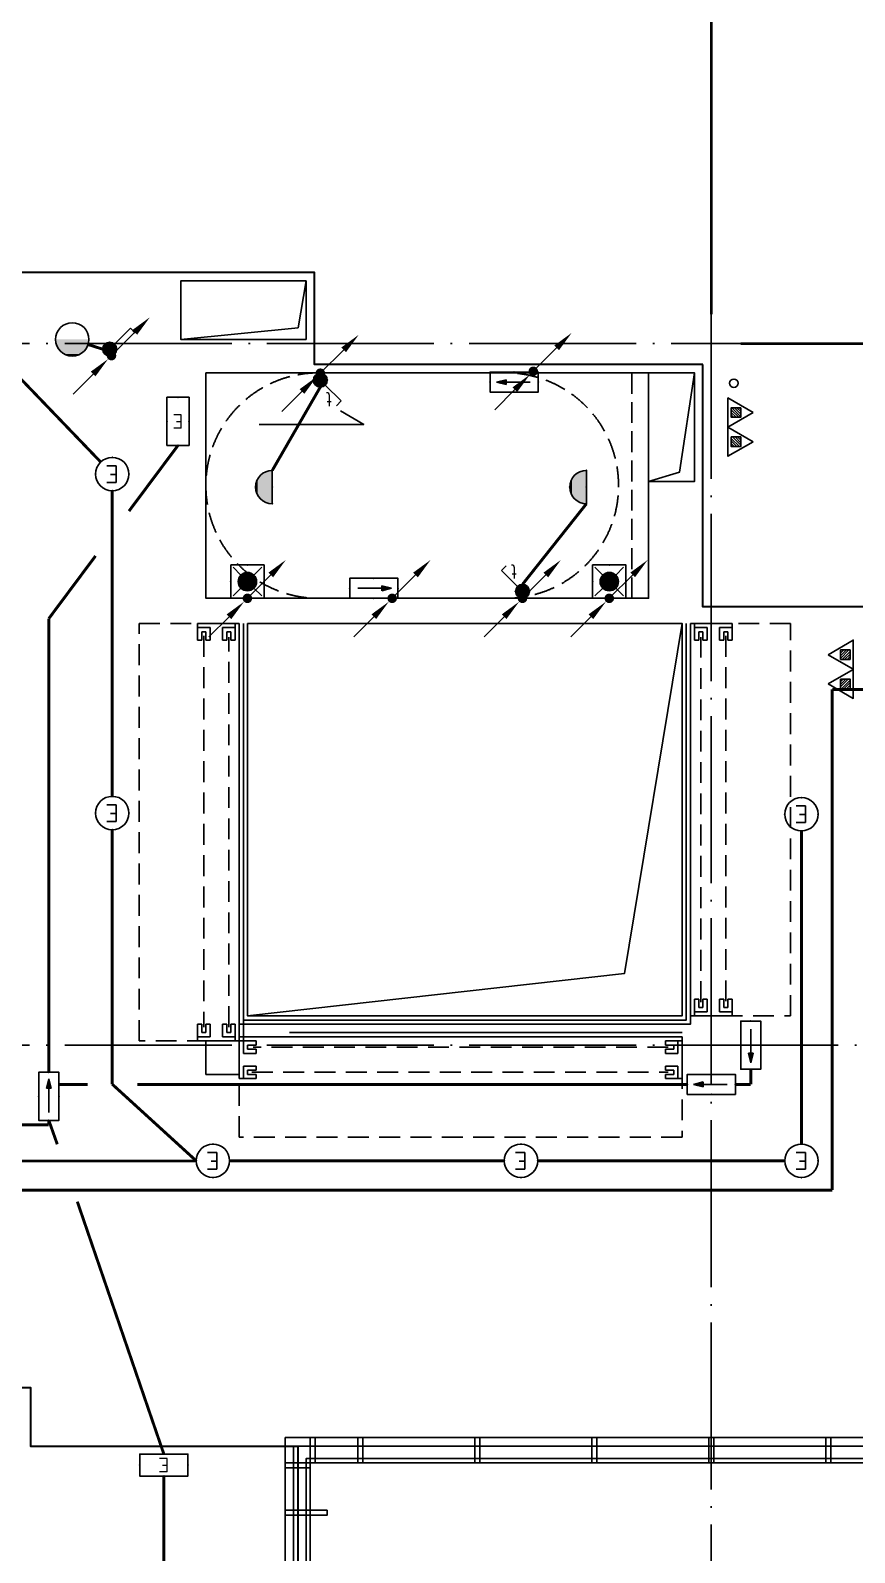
# Model space of a CAD drawing. Extents: x -292644 to 261407, y -12902 to 435090.
# Drawn here: x 128807 to 138672, y 129524 to 147750 of the extents above; entities that cross this region are included whole.
import ezdxf
from ezdxf.enums import TextEntityAlignment as Align
from ezdxf.xclip import XClip

# ---------------------------------------------------------------- set-up
doc = ezdxf.new("R2010")
doc.units = 0
doc.header["$LTSCALE"] = 1000
doc.header["$MEASUREMENT"] = 0
for name, pattern in [('104-10 轴网$0$DOTE', [2.42, 2, -0.2, 0.02, -0.2]), ('DASH', [0.35, 0.25, -0.1]), ('X-104 8#10#平面_t3$0$109-34 轴网$0$L1$0$$AUDIT_BAD_LTYPE1', [0]), ('X-104 8#10#平面_t3$0$CACHE', [0.375, 0.25, -0.125]), ('X-104 8#10#平面_t3$0$DASH', [0.35, 0.25, -0.1]), ('三跑梯-奇数F$0$DASH', [0.35, 0.25, -0.1])]:
    doc.linetypes.add(name, pattern=pattern)
doc.layers.get('0').update_dxf_attribs({"linetype": 'CONTINUOUS'})
for name, color, linetype in [('104-10 轴网$0$A_AXIS-轴线', 36, '104-10 轴网$0$DOTE'), ('8#楼幕墙$0$A-C_玻璃幕墙', 140, 'CONTINUOUS'), ('8#楼幕墙$0$A-TECH_结构', 21, 'CONTINUOUS'), ('EQUIP-照明', 3, 'CONTINUOUS'), ('LWIRE', 4, 'CONTINUOUS'), ('TEL_TEXT', 3, 'CONTINUOUS'), ('WIRE-应急', 2, 'DASH'), ('WIRE-照明', 1, 'CONTINUOUS'), ('X-104 8#10#平面_t3$0$A-E_栏杆', 232, 'CONTINUOUS'), ('X-104 8#10#平面_t3$0$A-E_楼梯', 171, 'CONTINUOUS'), ('X-104 8#10#平面_t3$0$A-FC', 242, 'X-104 8#10#平面_t3$0$CACHE'), ('X-104 8#10#平面_t3$0$A-O_分水线', 127, 'CONTINUOUS'), ('X-104 8#10#平面_t3$0$A-SUR_看线', 231, 'CONTINUOUS'), ('X-104 8#10#平面_t3$0$A-TECH_结构', 21, 'CONTINUOUS'), ('X-104 8#10#平面_t3$0$水-消火栓', 41, 'CONTINUOUS')]:
    doc.layers.add(name, color=color, linetype=linetype)
doc.layers.add('X-104 8#10#平面_t3$0$000套内', color=226, linetype='CONTINUOUS', lineweight=30, plot=False)
doc.layers.add('三跑梯-奇数F$0$04-不打印_辅助线', color=165, linetype='CONTINUOUS', plot=False)
doc.layers.get('X-104 8#10#平面_t3$0$A-O_分水线').off()
doc.styles.add('_TEL_DIM', font='SIMPLEX', dxfattribs={"width": 0.7, "height": 3.5, "bigfont": 'HZTXT'})
doc.styles.get("Standard").update_dxf_attribs({"font": 'gbenor.shx', "bigfont": 'gbcbig.shx'})

# ---------------------------------------------------------------- blocks, each defined once
blk = doc.blocks.new('104-10 轴网')
at = {"layer": '104-10 轴网$0$A_AXIS-轴线', "linetype": '104-10 轴网$0$DOTE'}
for p, q in [((145630, 40100), (145630, -6500)), ((168930, 25200), (113930, 25200)), ((168930, 16800), (113930, 16800))]:
    blk.add_line(p, q, dxfattribs=at)
blk = doc.blocks.new('X-104 8#10#平面_t3$0$dfsdgf')
at = {"layer": 'X-104 8#10#平面_t3$0$A-E_栏杆'}
for points in [[(250, -5050), (250, -250), (5650, -250), (5650, -5050)], [(300, -5050), (300, -300), (5600, -300), (5600, -5050)]]:
    blk.add_lwpolyline(points, dxfattribs=at)
blk = doc.blocks.new('三跑梯-奇数F')
at = {"color": 8, "linetype": '三跑梯-奇数F$0$DASH'}
for centre, start, end in [((1350, 3950), 0, 180), ((1350, 1710), 180, 0)]:
    blk.add_arc(centre, 1350, start, end, dxfattribs=at)
at = {"layer": '三跑梯-奇数F$0$04-不打印_辅助线', "linetype": '三跑梯-奇数F$0$DASH'}
blk.add_line((0, 200), (2700, 200), dxfattribs=at)
at = {"layer": '三跑梯-奇数F$0$04-不打印_辅助线'}
blk.add_lwpolyline([(2700, 5300), (0, 5300), (0, 0), (2700, 0)], close=True, dxfattribs=at)
blk.add_lwpolyline([(2080, 4662), (2080, 3410), (2246, 3690)], dxfattribs=at)
blk = doc.blocks.new('X-104 8#10#平面_t3$0$fdhggh')
at = {"layer": 'X-104 8#10#平面_t3$0$A-TECH_结构', "linetype": 'X-104 8#10#平面_t3$0$109-34 轴网$0$L1$0$$AUDIT_BAD_LTYPE1'}
for points in [[(42500, 147300), (42500, 157100), (24700, 157100), (24700, 155700), (13500, 155700), (13500, 148700), (7900, 148700), (7900, 147300), (-3300, 147300), (-3300, 136100), (-4700, 136100), (-4700, 115500), (8900, 115500), (8900, 118300), (20100, 118300), (20100, 130900), (27100, 130900), (27100, 135100), (33100, 135100), (33100, 132300), (45300, 132300), (45300, 147300)], [(19650, 140650), (24850, 140650), (24850, 135950), (19650, 135950)]]:
    blk.add_lwpolyline(points, close=True, dxfattribs=at)
blk = doc.blocks.new('X-104 8#10#平面_t3$0$fdsgdfh')
at = {"layer": 'X-104 8#10#平面_t3$0$A-TECH_结构', "linetype": 'X-104 8#10#平面_t3$0$109-34 轴网$0$L1$0$$AUDIT_BAD_LTYPE1'}
for points in [[(18850, 25250), (20254, 25389), (20350, 25950)], [(8450, 23450), (8450, 22150), (8921, 22309), (9050, 23450), (8450, 23450)], [(16150, 22850), (15854, 22126), (14550, 21950)], [(16750, 14500), (16349, 14335), (16150, 12800)]]:
    blk.add_lwpolyline(points, dxfattribs=at)
for points in [[(20350, 25950), (18850, 25950), (18850, 25250), (20350, 25250)], [(8450, 24850), (9050, 24850), (9050, 23550), (8450, 23550)], [(8450, 23450), (9050, 23450), (9050, 22150), (8450, 22150)], [(14550, 22850), (16150, 22850), (16150, 21950), (14550, 21950)], [(10750, 15200), (10050, 15200), (10050, 14700), (10750, 14700)], [(11200, 14500), (10050, 14500), (10050, 12800), (11200, 12800)], [(16150, 14500), (16750, 14500), (16750, 12800), (16150, 12800)]]:
    blk.add_lwpolyline(points, close=True, dxfattribs=at)
at = {"layer": 'X-104 8#10#平面_t3$0$A-TECH_结构'}
for points in [[(8450, 23550), (8450, 24850), (9050, 24850), (8862, 23719)], [(24450, 23550), (24450, 24850), (25000, 24850), (24819, 23660)], [(24450, 24850), (25000, 24850), (25000, 23550), (24450, 23550)]]:
    blk.add_lwpolyline(points, close=True, dxfattribs=at)
for points in [[(10050, 14700), (10619, 14783), (10750, 15200)], [(11200, 14500), (11005, 13062), (10050, 12800)]]:
    blk.add_lwpolyline(points, dxfattribs=at)
blk = doc.blocks.new('8#楼幕墙$0$ii')
blk.add_lwpolyline([(-1340, 0), (0, 0), (0, -150), (-1340, -150)], close=True)
blk = doc.blocks.new('8#楼幕墙$0$A$C13E80662')
for points in [[(150, 150), (150, 200), (0, 200), (0, 0), (150, 0)], [(150, 0), (200, 0), (200, 150), (150, 150)]]:
    blk.add_lwpolyline(points)
blk = doc.blocks.new('8#楼幕墙')
at = {"layer": '8#楼幕墙$0$A-C_玻璃幕墙'}
for points in [[(-3600, 136400), (-3600, 147600), (7600, 147600), (7600, 149000), (13200, 149000), (13200, 156000), (24400, 156000), (24400, 157400), (42800, 157400), (42800, 147600), (45600, 147600), (45600, 132000), (32800, 132000), (32800, 134800), (27400, 134800), (27400, 130600), (20400, 130600), (20400, 118000), (9200, 118000), (9200, 115200), (-5000, 115200), (-5000, 136400)], [(-3550, 136350), (-3550, 147550), (7650, 147550), (7650, 148950), (13250, 148950), (13250, 155950), (24450, 155950), (24450, 157350), (42750, 157350), (42750, 147550), (45550, 147550), (45550, 132050), (32850, 132050), (32850, 134850), (27350, 134850), (27350, 130650), (20350, 130650), (20350, 118050), (9150, 118050), (9150, 115250), (-4950, 115250), (-4950, 136350)], [(-3400, 136200), (-3400, 147400), (7800, 147400), (7800, 148800), (13400, 148800), (13400, 155800), (24600, 155800), (24600, 157200), (42600, 157200), (42600, 147400), (45400, 147400), (45400, 132200), (33000, 132200), (33000, 135000), (27200, 135000), (27200, 130800), (20200, 130800), (20200, 118200), (9000, 118200), (9000, 115400), (-4800, 115400), (-4800, 136200)], [(20460, 130600), (20400, 130600), (20400, 130900), (20460, 130900)], [(20970, 130900), (21030, 130900), (21030, 130600), (20970, 130600)], [(22370, 130900), (22430, 130900), (22430, 130600), (22370, 130600)], [(23770, 130900), (23830, 130900), (23830, 130600), (23770, 130600)], [(25170, 130900), (25230, 130900), (25230, 130600), (25170, 130600)], [(26570, 130900), (26630, 130900), (26630, 130600), (26570, 130600)], [(20400, 130600), (20400, 130540), (20100, 130540), (20100, 130600)], [(20100, 129970), (20100, 130030), (20600, 130030), (20600, 129970)]]:
    blk.add_lwpolyline(points, close=True, dxfattribs=at)
at = {"layer": '8#楼幕墙$0$A-TECH_结构'}
blk.add_lwpolyline([(-3300, 136100), (-3300, 147300), (7900, 147300), (7900, 148700), (13500, 148700), (13500, 155700), (24700, 155700), (24700, 157100), (42500, 157100), (42500, 147300), (45300, 147300), (45300, 132300), (33100, 132300), (33100, 135100), (27100, 135100), (27100, 130900), (20100, 130900), (20100, 118300), (8900, 118300), (8900, 115500), (-4700, 115500), (-4700, 136100)], close=True, dxfattribs=at)
at = {"layer": '8#楼幕墙$0$A-C_玻璃幕墙', "xscale": -1, "rotation": 180}
blk.add_blockref('8#楼幕墙$0$A$C13E80662', (20200, 130800), dxfattribs=at)
at = {"layer": '8#楼幕墙$0$A-C_玻璃幕墙', "rotation": 180}
for p in [(23830, 130650), (25230, 130650)]:
    blk.add_blockref('8#楼幕墙$0$ii', p, dxfattribs=at)
blk = doc.blocks.new('*U4906')
at = {"layer": 'X-104 8#10#平面_t3$0$A-E_栏杆'}
for points in [[(-5300, 50), (0, 50)], [(-5300, 0), (-600, 0)]]:
    blk.add_lwpolyline(points, dxfattribs=at)
at = {"layer": 'X-104 8#10#平面_t3$0$A-FC'}
for p, q in [((-150, 475), (-5135, 475)), ((-5135, 174), (-165, 174))]:
    blk.add_line(p, q, dxfattribs=at)
blk.add_lwpolyline([(0, 50), (-5300, 50), (-5300, 1250), (0, 1250)], close=True, dxfattribs=at)
at = {"layer": 'X-104 8#10#平面_t3$0$A-FC', "ltscale": 1000}
for points in [[(-5250, 100), (-5250, 250), (-5100, 250), (-5100, 200), (-5200, 200), (-5200, 150), (-5100, 150), (-5100, 100), (-5300, 100), (-5300, 550), (-5100, 550), (-5100, 500), (-5200, 500), (-5200, 450), (-5100, 450), (-5100, 400), (-5250, 400), (-5250, 550)], [(-50, 100), (-50, 250), (-200, 250), (-200, 200), (-100, 200), (-100, 150), (-200, 150), (-200, 100), (0, 100), (0, 550), (-200, 550), (-200, 500), (-100, 500), (-100, 450), (-200, 450), (-200, 400), (-50, 400), (-50, 550)]]:
    blk.add_lwpolyline(points, dxfattribs=at)
blk = doc.blocks.new('*U4907')
at = {"layer": 'X-104 8#10#平面_t3$0$A-E_栏杆'}
for points in [[(-5000, 50), (0, 50)], [(-5000, 0), (-300, 0)]]:
    blk.add_lwpolyline(points, dxfattribs=at)
at = {"layer": 'X-104 8#10#平面_t3$0$A-FC'}
for p, q in [((-150, 475), (-4835, 475)), ((-4835, 174), (-165, 174))]:
    blk.add_line(p, q, dxfattribs=at)
blk.add_lwpolyline([(0, 50), (-5000, 50), (-5000, 1250), (0, 1250)], close=True, dxfattribs=at)
at = {"layer": 'X-104 8#10#平面_t3$0$A-FC', "ltscale": 1000}
for points in [[(-4950, 100), (-4950, 250), (-4800, 250), (-4800, 200), (-4900, 200), (-4900, 150), (-4800, 150), (-4800, 100), (-5000, 100), (-5000, 550), (-4800, 550), (-4800, 500), (-4900, 500), (-4900, 450), (-4800, 450), (-4800, 400), (-4950, 400), (-4950, 550)], [(-50, 100), (-50, 250), (-200, 250), (-200, 200), (-100, 200), (-100, 150), (-200, 150), (-200, 100), (0, 100), (0, 550), (-200, 550), (-200, 500), (-100, 500), (-100, 450), (-200, 450), (-200, 400), (-50, 400), (-50, 550)]]:
    blk.add_lwpolyline(points, dxfattribs=at)
blk = doc.blocks.new('*U4908')
at = {"layer": 'X-104 8#10#平面_t3$0$A-E_栏杆'}
for points in [[(-4700, 50), (0, 50)], [(-4700, 0), (0, 0)]]:
    blk.add_lwpolyline(points, dxfattribs=at)
at = {"layer": 'X-104 8#10#平面_t3$0$A-FC'}
for p, q in [((-150, 475), (-4535, 475)), ((-4535, 174), (-165, 174))]:
    blk.add_line(p, q, dxfattribs=at)
blk.add_lwpolyline([(0, 50), (-4700, 50), (-4700, 1250), (0, 1250)], close=True, dxfattribs=at)
at = {"layer": 'X-104 8#10#平面_t3$0$A-FC', "ltscale": 1000}
for points in [[(-4650, 100), (-4650, 250), (-4500, 250), (-4500, 200), (-4600, 200), (-4600, 150), (-4500, 150), (-4500, 100), (-4700, 100), (-4700, 550), (-4500, 550), (-4500, 500), (-4600, 500), (-4600, 450), (-4500, 450), (-4500, 400), (-4650, 400), (-4650, 550)], [(-50, 100), (-50, 250), (-200, 250), (-200, 200), (-100, 200), (-100, 150), (-200, 150), (-200, 100), (0, 100), (0, 550), (-200, 550), (-200, 500), (-100, 500), (-100, 450), (-200, 450), (-200, 400), (-50, 400), (-50, 550)]]:
    blk.add_lwpolyline(points, dxfattribs=at)
blk = doc.blocks.new('X-104 8#10#平面_t3$0$dsrr')
at = {"layer": 'X-104 8#10#平面_t3$0$A-TECH_结构', "color": 2, "linetype": 'X-104 8#10#平面_t3$0$109-34 轴网$0$L1$0$$AUDIT_BAD_LTYPE1'}
blk.add_lwpolyline([(-6050, 50), (-5650, 50), (-5650, -350), (-6050, -350)], close=True, dxfattribs=at)
at = {"linetype": 'X-104 8#10#平面_t3$0$109-34 轴网$0$L1$0$$AUDIT_BAD_LTYPE1'}
for name, p, rotation in [('*U4907', (-5600, 5050), 90), ('*U4906', (-5650, 150), 179.9999999999999)]:
    blk.add_blockref(name, p, dxfattribs=dict(at, rotation=rotation))
at = {"linetype": 'X-104 8#10#平面_t3$0$109-34 轴网$0$L1$0$$AUDIT_BAD_LTYPE1', "xscale": -1, "rotation": 270}
blk.add_blockref('*U4908', (-300, 5050), dxfattribs=at)
blk = doc.blocks.new('X-104 8#10#平面_t3$0$$TWTSYS$00000546')
h = blk.add_hatch()
h.set_pattern_fill('ANSI31', color=256, scale=200, style=0)
h.set_pattern_definition([(45, (-38543.802, -6670.83), (-17.67767, 17.67767), [])])
h.paths.add_polyline_path([(-65, 174), (65, 174), (65, 44), (-65, 44)])
for points in [[(0, 344), (-198, 0), (198, 0)], [(-65, 174), (65, 174), (65, 44), (-65, 44)]]:
    blk.add_lwpolyline(points, close=True)
blk = doc.blocks.new('X-104 8#10#平面_t3$0$A$C46662BA1')
at = {"layer": 'X-104 8#10#平面_t3$0$水-消火栓'}
blk.add_circle((137227, 143526), 50, dxfattribs=at)
at = {"layer": 'X-104 8#10#平面_t3$0$水-消火栓', "yscale": 0.88, "zscale": 0.88}
for p, xscale, rotation in [((137157, 143175), 0.88, 270), ((137157, 142825), 0.88, 270), ((138657, 140275), -0.88, 90), ((138657, 139925), -0.88, 90)]:
    blk.add_blockref('X-104 8#10#平面_t3$0$$TWTSYS$00000546', p, dxfattribs=dict(at, xscale=xscale, rotation=rotation))
blk = doc.blocks.new('X-104 8#10#平面_t3')
at = {"layer": 'X-104 8#10#平面_t3$0$000套内'}
blk.add_lwpolyline([(136857, 143750), (132207, 143750), (132207, 144850), (128307, 144850), (128307, 148800), (125107, 148800), (125107, 155850), (136307, 155850), (136307, 157250), (154407, 157250), (154407, 147450), (157207, 147450), (157207, 132150), (144707, 132150), (144707, 134950), (138957, 134950), (138957, 140850), (136857, 140850), (136857, 143750)], dxfattribs=at)
blk.add_lwpolyline([(120157, 147450), (120157, 143650), (120057, 143650), (120057, 140850), (121707, 140850), (121707, 131500), (128807, 131500), (128807, 130800), (132007, 130800), (132007, 118150), (120807, 118150), (120807, 115350), (106907, 115350), (106907, 130900), (106907, 136250), (108307, 136250), (108307, 147450)], close=True, dxfattribs=at)
at = {"layer": 'X-104 8#10#平面_t3$0$A-SUR_看线', "linetype": 'X-104 8#10#平面_t3$0$DASH', "ltscale": 2, "const_width": 30}
for points in [[(136957, 157100), (136957, 144350)], [(137307, 144000), (157057, 144000)]]:
    blk.add_lwpolyline(points, dxfattribs=at)
at = {"layer": 'X-104 8#10#平面_t3$0$A-TECH_结构'}
blk.add_lwpolyline([(131407, 135950), (135917, 136456), (136607, 140650)], dxfattribs=at)
at = {"linetype": 'X-104 8#10#平面_t3$0$109-34 轴网$0$L1$0$$AUDIT_BAD_LTYPE1'}
ref = blk.add_blockref('8#楼幕墙', (111757, 0), dxfattribs=at)
XClip(ref).set_block_clipping_path([(-18549.9999999995, -12899.9999999999), (65550.0000000003, 284100.0000000003)])
for name, p in [('X-104 8#10#平面_t3$0$fdhggh', (111757, 0)), ('X-104 8#10#平面_t3$0$fdsgdfh', (111757, 118800)), ('X-104 8#10#平面_t3$0$dsrr', (136957, 135600))]:
    blk.add_blockref(name, p, dxfattribs=at)
ref = blk.add_blockref('104-10 轴网', (-8673, 118800), dxfattribs=at)
XClip(ref).set_block_clipping_path([(104379.5977508624, -11900), (178479.5977508624, 45500)])
at = {"linetype": 'X-104 8#10#平面_t3$0$109-34 轴网$0$L1$0$$AUDIT_BAD_LTYPE1', "rotation": 180}
blk.add_blockref('X-104 8#10#平面_t3$0$dfsdgf', (136957, 135600), dxfattribs=at)
at = {"layer": 'X-104 8#10#平面_t3$0$A-E_楼梯', "rotation": 90}
blk.add_blockref('三跑梯-奇数F', (136207, 140950), dxfattribs=at)
at = {"layer": 'X-104 8#10#平面_t3$0$A-O_分水线', "linetype": 'X-104 8#10#平面_t3$0$109-34 轴网$0$L1$0$$AUDIT_BAD_LTYPE1'}
blk.add_blockref('X-104 8#10#平面_t3$0$A$C46662BA1', (0, 0), dxfattribs=at)
blk = doc.blocks.new('$equip$00001147')
blk.add_circle((0, 0), 0.5)
at = {"flags": 9}
blk.add_attdef('A', (0, 0), '', height=0.00002, dxfattribs=at)
blk = doc.blocks.new('$equip_U$00000361(HT0843)')
for p in [(0, 0.5), (-0.5, 0), (0.5, 0), (0, -0.5)]:
    blk.add_point(p)
blk.add_blockref('$equip$00001147', (0, 0))
at = {"color": 7, "style": '_TEL_DIM'}
blk.add_attdef('$TEXT$', text='', height=0.5, dxfattribs=at).set_placement((0, 0), align=Align.MIDDLE_CENTER)
at = {"color": 7, "style": '_TEL_DIM', "flags": 1}
for tag in ['A', 'REMARK']:
    blk.add_attdef(tag, text='', height=0.000025, dxfattribs=at).set_placement((0, 0), align=Align.MIDDLE_CENTER)
blk = doc.blocks.new('$equip$00001168')
blk.add_line((-0.5, 0), (0.5, 0))
blk.add_arc((0, 0), 0.5, 180, 0)
for p in [(-0.5, 0), (0, 0), (0.5, 0), (0, -0.5)]:
    blk.add_point(p)
for points in [[(0.433, -0.25), (-0.433, -0.25), (0.5, 0), (-0.5, 0)], [(0.25, -0.433), (-0.25, -0.433), (0.433, -0.25), (-0.433, -0.25)], [(0, -0.5), (0, -0.5), (0.25, -0.433), (-0.25, -0.433)]]:
    blk.add_solid(points)
at = {"flags": 9}
blk.add_attdef('A', (0, 0), '', height=0.00002, dxfattribs=at)
blk = doc.blocks.new('$equip$00001822')
for p, q in [((0.147, 0.356), (0.625, 0.833)), ((0.625, 0.833), (0.766, 0.692))]:
    blk.add_line(p, q)
blk.add_circle((0, 0.208), 0.208)
for p in [(-0.208, 0.208), (-0.015, 0.001), (0, 0.417), (0.208, 0.208)]:
    blk.add_point(p)
for points in [[(-0.18, 0.313), (0.18, 0.313), (-0.208, 0.208), (0.208, 0.208)], [(-0.18, 0.104), (0.18, 0.104), (-0.208, 0.208), (0.208, 0.208)], [(-0.104, 0.389), (0.104, 0.389), (-0.18, 0.313), (0.18, 0.313)], [(-0.104, 0.028), (0.104, 0.028), (-0.18, 0.104), (0.18, 0.104)], [(0, 0.417), (0, 0.417), (-0.104, 0.389), (0.104, 0.389)], [(0, 0), (0, 0), (-0.104, 0.028), (0.104, 0.028)]]:
    blk.add_solid(points)
at = {"color": 7, "style": '_TEL_DIM'}
blk.add_attdef('$TEXT$', text='', height=0.4, dxfattribs=at).set_placement((0.581, 0.465), align=Align.MIDDLE_CENTER)
at = {"color": 7, "style": '_TEL_DIM', "flags": 1}
blk.add_attdef('A', text='', height=0.00002, dxfattribs=at).set_placement((0, 0), align=Align.MIDDLE_CENTER)
blk = doc.blocks.new('$equip$00002604')
blk.add_hatch(color=256).paths.add_polyline_path([(0.275, 0.5, 1), (-0.274, 0.5, 1)])
for p, q in [((-0.429, 0.929), (-0.194, 0.694)), ((0.194, 0.694), (0.429, 0.929)), ((-0.429, 0.071), (-0.194, 0.306)), ((0.194, 0.306), (0.429, 0.071))]:
    blk.add_line(p, q)
at = {"const_width": 0.02}
blk.add_lwpolyline([(-0.5, 1), (-0.5, 0), (0.5, 0), (0.5, 1), (-0.5, 1), (-0.5, 0)], dxfattribs=at)
blk.add_lwpolyline([(-0.5, 1), (-0.5, 0), (0.5, 0), (0.5, 1)], close=True)
blk.add_circle((0, 0.5), 0.275)
for p in [(0, 1), (-0.5, 0.5), (0.5, 0.5), (0, 0)]:
    blk.add_point(p)
at = {"color": 7, "style": '_TEL_DIM', "flags": 1}
blk.add_attdef('A', text='', height=0.000025, dxfattribs=at).set_placement((0, 0), align=Align.MIDDLE_CENTER)
blk = doc.blocks.new('$TelecSys$00000080')
for p, q in [((-0.7, -0.7), (0, 0)), ((0.104, 0.104), (0.104, 0.104)), ((-0.104, -0.104), (-0.104, -0.104))]:
    blk.add_line(p, q)
at = {"const_width": 0.142}
blk.add_lwpolyline([(0.071, 0, 1), (-0.071, 0, 1)], format="xyb", close=True, dxfattribs=at)
blk.add_solid([(-0.63, -0.77), (-0.77, -0.63), (-1.15, -1.15)])
at = {"width": 0.8, "flags": 9}
blk.add_attdef('A', (0, 0), '', height=0.00002, rotation=180, dxfattribs=at)
blk = doc.blocks.new('$TelecSys$00000078')
for p, q in [((1.15, 1.15), (0.55, 0.55)), ((0.104, 0.104), (0.104, 0.104)), ((-0.104, -0.104), (-0.104, -0.104))]:
    blk.add_line(p, q)
at = {"const_width": 0.142}
blk.add_lwpolyline([(-0.071, 0, 1), (0.071, 0, 1)], format="xyb", close=True, dxfattribs=at)
blk.add_solid([(0.62, 0.48), (0.48, 0.62), (0.1, 0.1)])
at = {"width": 0.8, "flags": 9}
blk.add_attdef('A', (0, 0), '', height=0.00002, dxfattribs=at)
blk = doc.blocks.new('$equip$00002541')
blk.add_hatch(color=256).paths.add_polyline_path([(-0.24, 0.372), (-0.528, 0.3), (-0.24, 0.228)])
for p, q in [((-0.72, 0.6), (-0.72, 0)), ((0.72, 0.6), (-0.72, 0.6)), ((0.72, 0), (0.72, 0.6)), ((-0.72, 0), (0.72, 0)), ((-0.24, 0.372), (-0.528, 0.3)), ((-0.528, 0.3), (-0.24, 0.228)), ((-0.24, 0.372), (-0.24, 0.228))]:
    blk.add_line(p, q)
at = {"color": 7}
blk.add_line((-0.48, 0.3), (0.48, 0.3), dxfattribs=at)
blk.add_lwpolyline([(-0.72, 0.6), (-0.72, 0), (0.72, 0), (0.72, 0.6), (-0.72, 0.6), (-0.72, 0)])
for p in [(0, 0.6), (-0.72, 0.3), (0, 0), (0.72, 0.3)]:
    blk.add_point(p)
at = {"color": 7, "style": '_TEL_DIM', "flags": 1}
blk.add_attdef('A', text='', height=0.00002, dxfattribs=at).set_placement((0, 0), align=Align.MIDDLE_CENTER)
blk = doc.blocks.new('$equip$00002534')
for p, q in [((-0.72, 0.66), (-0.72, 0)), ((0.72, 0.66), (-0.72, 0.66)), ((0.72, 0), (0.72, 0.66)), ((-0.72, 0), (0.72, 0))]:
    blk.add_line(p, q)
blk.add_lwpolyline([(-0.72, 0.66), (-0.72, 0), (0.72, 0), (0.72, 0.66), (-0.72, 0.66), (-0.72, 0)])
for p in [(0, 0.66), (-0.72, 0.33), (0, 0), (0.72, 0.33)]:
    blk.add_point(p)
at = {"color": 7, "style": '_TEL_DIM'}
blk.add_attdef('$TEXT$', text='', height=0.4, dxfattribs=at).set_placement((0, 0.33), align=Align.MIDDLE_CENTER)
at = {"color": 7, "style": '_TEL_DIM', "flags": 1}
blk.add_attdef('A', text='', height=0.00002, dxfattribs=at).set_placement((0, 0), align=Align.MIDDLE_CENTER)
blk = doc.blocks.new('$equip$00001151')
blk.add_circle((0, 0.5), 0.5)
for points in [[(0.433, 0.25), (-0.433, 0.25), (0.5, 0.5), (-0.5, 0.5)], [(0.25, 0.067), (-0.25, 0.067), (0.433, 0.25), (-0.433, 0.25)], [(0, 0), (0, 0), (0.25, 0.067), (-0.25, 0.067)]]:
    blk.add_solid(points)
at = {"flags": 9}
blk.add_attdef('A', (0, 0), '', height=0.00002, dxfattribs=at)
blk = doc.blocks.new('$equip$00001962')
for p, q in [((0.147, 0.356), (0.625, 0.833)), ((0.625, 0.833), (0.766, 0.692))]:
    blk.add_line(p, q)
blk.add_circle((0, 0.208), 0.208)
for p in [(-0.208, 0.208), (0, 0.417), (0, 0), (0.208, 0.208)]:
    blk.add_point(p)
for points in [[(-0.18, 0.313), (0.18, 0.313), (-0.208, 0.208), (0.208, 0.208)], [(-0.18, 0.104), (0.18, 0.104), (-0.208, 0.208), (0.208, 0.208)], [(-0.104, 0.389), (0.104, 0.389), (-0.18, 0.313), (0.18, 0.313)], [(-0.104, 0.028), (0.104, 0.028), (-0.18, 0.104), (0.18, 0.104)], [(0, 0.417), (0, 0.417), (-0.104, 0.389), (0.104, 0.389)], [(0, 0), (0, 0), (-0.104, 0.028), (0.104, 0.028)]]:
    blk.add_solid(points)
at = {"layer": 'TEL_TEXT', "style": '_TEL_DIM', "flags": 1}
blk.add_attdef('A', text='', height=0.00002, dxfattribs=at).set_placement((0, 0), align=Align.MIDDLE_CENTER)

msp = doc.modelspace()

# ---------------------------------------------------------------- linework, layer by layer
at = {"layer": 'WIRE-应急', "linetype": 'DASH', "const_width": 35}
for points in [[(129648, 142582), (126200, 146171)], [(130573, 142781), (129986, 141994)], [(129786, 142238), (129786, 138579)], [(129586, 141458), (129027, 140708)], [(129027, 140708), (129027, 135275)], [(138405, 133864), (138405, 139859)], [(139648, 139859), (138405, 139859)], [(129786, 138179), (129786, 135132)], [(138036, 138165), (138036, 134415)], [(137430, 135312), (137430, 135130)], [(129492, 135130), (129147, 135130)], [(130791, 134215), (129786, 135132)], [(136669, 135130), (130085, 135130)], [(137245, 135130), (137430, 135130)], [(129027, 134699), (129027, 134647)], [(129027, 134699), (129128, 134413)], [(126745, 134647), (129027, 134647)], [(127478, 134213), (130791, 134213)], [(134479, 134215), (131191, 134215)], [(137836, 134215), (134879, 134215)], [(127423, 133864), (138405, 133864)], [(129368, 133726), (130404, 130703)], [(130404, 130439), (130404, 124618)]]:
    msp.add_lwpolyline(points, dxfattribs=at)
at = {"layer": 'WIRE-照明', "linetype": 'Continuous', "const_width": 35}
for points in [[(129673, 143933), (129497, 143989)], [(132277, 143480), (131702, 142482)], [(135462, 142082), (134697, 141117)]]:
    msp.add_lwpolyline(points, dxfattribs=at)

# ---------------------------------------------------------------- block references
msp.add_blockref('X-104 8#10#平面_t3', (0, 0))
at = {"layer": 'EQUIP-照明', "xscale": 400, "yscale": 400, "zscale": 400}
for name, p in [('$equip$00001151', (129307, 143850)), ('$equip$00001962', (129756, 143850)), ('$equip$00002541', (134597, 143419)), ('$equip$00002604', (131404, 140950)), ('$equip$00002604', (135736, 140950)), ('$equip$00002541', (136957, 135010))]:
    msp.add_blockref(name, p, dxfattribs=at)
at = {"layer": 'EQUIP-照明'}
ref = msp.add_blockref('$equip$00001822', (132194, 143563), dxfattribs=dict(at, xscale=400, yscale=400, zscale=400, rotation=270))
ref.add_attrib('$TEXT$', 't', dxfattribs={"layer": '0', "color": 7, "height": 160, "rotation": 180, "style": '_TEL_DIM'}).set_placement((132379, 143331), align=Align.MIDDLE_CENTER)
ref = msp.add_blockref('$equip$00002534', (130441, 143069), dxfattribs=dict(at, xscale=400, yscale=400, zscale=400, rotation=270))
ref.add_attrib('$TEXT$', 'E', dxfattribs={"layer": '0', "color": 7, "height": 160, "rotation": 180, "style": '_TEL_DIM'}).set_placement((130573, 143069), align=Align.MIDDLE_CENTER)
at = {"layer": 'EQUIP-照明', "xscale": 400, "yscale": 400, "zscale": 400, "rotation": 180}
for name, p in [('$equip_U$00000361(HT0843)', (129786, 142438)), ('$equip_U$00000361(HT0843)', (129786, 138379)), ('$equip_U$00000361(HT0843)', (138036, 138365)), ('$equip_U$00000361(HT0843)', (130991, 134215)), ('$equip_U$00000361(HT0843)', (134679, 134215)), ('$equip_U$00000361(HT0843)', (138036, 134215)), ('$equip$00002534', (130404, 130703))]:
    msp.add_blockref(name, p, dxfattribs=at).add_auto_attribs({'$TEXT$': 'E'})
at = {"layer": 'EQUIP-照明', "xscale": 400, "yscale": 400, "zscale": 400}
for name, p, rotation in [('$equip$00001168', (131702, 142282), 270), ('$equip$00001168', (135462, 142282), 270), ('$equip$00002541', (132917, 141190), 180), ('$equip$00002541', (137550, 135600), 89.99999999999999), ('$equip$00002541', (128907, 134987), 270)]:
    msp.add_blockref(name, p, dxfattribs=dict(at, rotation=rotation))
at = {"layer": 'EQUIP-照明'}
ref = msp.add_blockref('$equip$00001822', (134780, 141033), dxfattribs=dict(at, xscale=400, yscale=400, zscale=400, rotation=89.99999999999999))
ref.add_attrib('$TEXT$', 't', dxfattribs={"layer": '0', "color": 7, "height": 160, "rotation": 180, "style": '_TEL_DIM'}).set_placement((134594, 141266), align=Align.MIDDLE_CENTER)
at = {"layer": 'LWIRE', "xscale": 400, "yscale": 400, "zscale": 400, "rotation": 180}
for name, p in [('$TelecSys$00000080', (129777, 143856)), ('$TelecSys$00000080', (132277, 143646)), ('$TelecSys$00000080', (134826, 143669)), ('$TelecSys$00000078', (129777, 143856)), ('$TelecSys$00000078', (132277, 143646)), ('$TelecSys$00000078', (134826, 143669)), ('$TelecSys$00000080', (131404, 140950)), ('$TelecSys$00000080', (133137, 140950)), ('$TelecSys$00000080', (134697, 140950)), ('$TelecSys$00000080', (135736, 140950)), ('$TelecSys$00000078', (131404, 140950)), ('$TelecSys$00000078', (133137, 140950)), ('$TelecSys$00000078', (134697, 140950)), ('$TelecSys$00000078', (135736, 140950))]:
    msp.add_blockref(name, p, dxfattribs=at)

doc.saveas('drawing.dxf')
